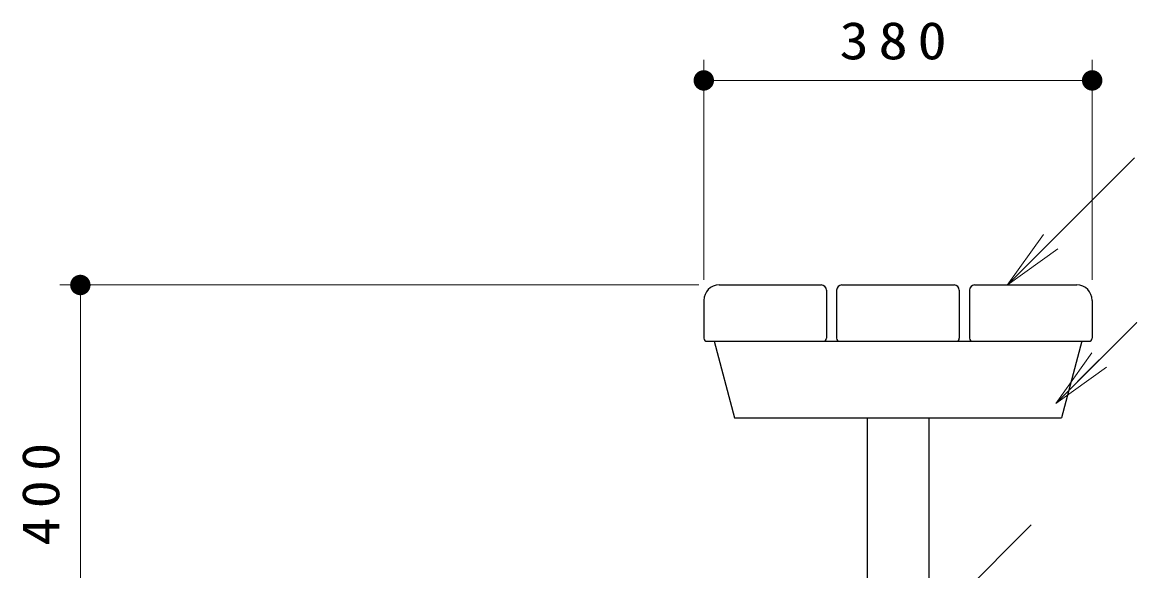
# Model space of a CAD drawing. Units: millimetres on the paper, with parts at other scales. Extents: x -365 to 0, y -5 to 257.
# Drawn here: x -240.1 to -185.6, y 102.3 to 129.1 of the extents above; entities that cross this region are included whole.
import ezdxf

# ---------------------------------------------------------------- set-up
doc = ezdxf.new("R2010")
doc.units = ezdxf.units.MM
doc.layers.add('1_20', color=7, linetype='Continuous', lineweight=25)
doc.styles.add('ＭＳ ゴシック', font='')
doc.styles.get('ＭＳ ゴシック').set_extended_font_data('MS Gothic')

# ---------------------------------------------------------------- blocks, each defined once
blk = doc.blocks.new('filled_dot')
at = {"color": 0, "linetype": 'Continuous', "lineweight": -2, "const_width": 1.25}
blk.add_lwpolyline([(-0.625, 0, 1), (0.625, 0, 1)], format="xyb", close=True, dxfattribs=at)
blk = doc.blocks.new('open_arrow')
at = {"color": 0, "linetype": 'Continuous', "lineweight": -2}
blk.add_lwpolyline([(7.5, 1.25), (0, 0), (7.5, -1.25)], dxfattribs=at)

msp = doc.modelspace()

# ---------------------------------------------------------------- linework, layer by layer
at = {"layer": '1_20', "lineweight": 13}
for p, q in [((-206.809, 116.523), (-206.809, 127.273)), ((-187.809, 116.523), (-187.809, 127.273)), ((-206.809, 126.273), (-187.809, 126.273)), ((-191.966, 116.272), (-185.744, 122.495)), ((-207.059, 116.273), (-238.309, 116.273)), ((-237.309, 96.273), (-237.309, 116.273)), ((-185.631, 114.447), (-189.591, 110.487)), ((-189.591, 110.487), (-187.823, 112.962)), ((-189.591, 110.487), (-187.47, 112.609)), ((-187.116, 112.255), (-189.591, 110.487)), ((-196.199, 99.145), (-190.788, 104.556))]:
    msp.add_line(p, q, dxfattribs=at)
at = {"layer": '1_20', "color": 3}
for p, q in [((-206.059, 116.273), (-201.059, 116.273)), ((-200.059, 116.273), (-194.559, 116.273)), ((-193.559, 116.273), (-188.559, 116.273)), ((-200.809, 116.023), (-200.809, 113.673)), ((-200.309, 116.023), (-200.309, 113.673)), ((-194.309, 116.023), (-194.309, 113.673)), ((-193.809, 116.023), (-193.809, 113.673)), ((-206.809, 115.523), (-206.809, 113.673)), ((-187.809, 115.523), (-187.809, 113.673)), ((-206.659, 113.523), (-187.959, 113.523)), ((-206.309, 113.523), (-205.305, 109.773)), ((-188.309, 113.523), (-189.314, 109.773)), ((-205.305, 109.773), (-189.314, 109.773)), ((-198.822, 109.773), (-198.822, 83.773)), ((-195.797, 109.773), (-195.797, 83.773))]:
    msp.add_line(p, q, dxfattribs=at)
for centre, radius, start, end in [((-206.059, 115.523), 0.75, 90, 180), ((-201.059, 116.023), 0.25, 0, 90), ((-200.059, 116.023), 0.25, 90, 180), ((-194.559, 116.023), 0.25, 0, 90), ((-193.559, 116.023), 0.25, 90, 180), ((-188.559, 115.523), 0.75, 0, 90), ((-206.659, 113.673), 0.15, 180, 270), ((-200.959, 113.673), 0.15, 270, 0), ((-200.159, 113.673), 0.15, 180, 270), ((-194.459, 113.673), 0.15, 270, 0), ((-193.659, 113.673), 0.15, 180, 270), ((-187.959, 113.673), 0.15, 270, 0)]:
    msp.add_arc(centre, radius, start, end, dxfattribs=at)

# ---------------------------------------------------------------- block references
at = {"layer": '1_20', "lineweight": 13, "xscale": 0.4, "yscale": 0.4}
msp.add_blockref('filled_dot', (-206.809, 126.273), dxfattribs=at)
at = {"layer": '1_20', "lineweight": 13}
for name, p, xscale, yscale, rotation in [('filled_dot', (-187.809, 126.273), 0.4, 0.4, 180), ('open_arrow', (-191.966, 116.272), 0.4, 0.4, 45), ('filled_dot', (-237.309, 116.273), 0.4, 0.4, 270), ('open_arrow', (-185.631, 114.447), 0.001, 0.001, 225)]:
    msp.add_blockref(name, p, dxfattribs=dict(at, xscale=xscale, yscale=yscale, rotation=rotation))

# ---------------------------------------------------------------- texts
at = {"layer": '1_20', "insert": (-197.309, 127.273), "char_height": 1.833, "attachment_point": 8, "style": 'ＭＳ ゴシック'}
msp.add_mtext('\\T1.33;\\W1.15;380', dxfattribs=at)
at = {"layer": '1_20', "insert": (-238.309, 106.273), "char_height": 1.833, "attachment_point": 8, "rotation": 90, "style": 'ＭＳ ゴシック'}
msp.add_mtext('\\T1.33;\\W1.1;400', dxfattribs=at)

doc.saveas('drawing.dxf')
